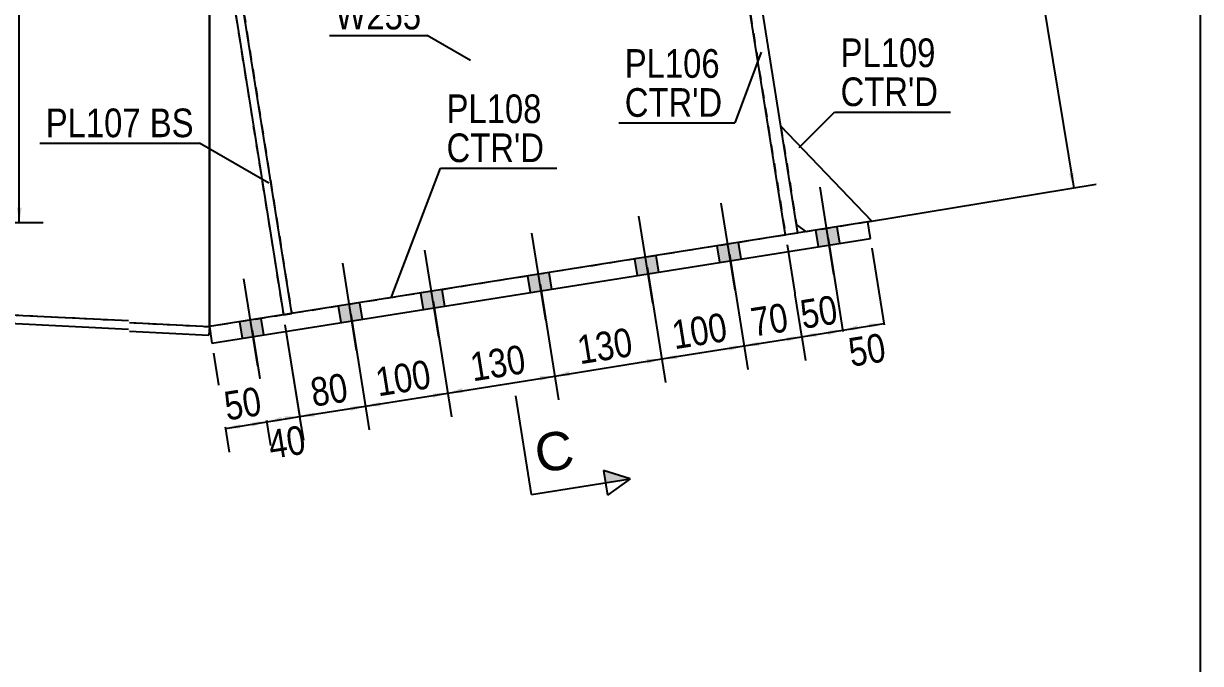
# Model space of a CAD drawing. Header units: millimetres. Extents: x -1031 to -628, y -184 to 93.
# Drawn here: x -746 to -628.3, y -67 to -3 of the extents above; entities that cross this region are included whole.
import ezdxf

# ---------------------------------------------------------------- set-up
doc = ezdxf.new("R2010")
doc.units = ezdxf.units.MM
doc.linetypes.add('DXK_LINE_DOT1', pattern=[1.8814, 0.9407, -0.9407])
doc.styles.add('Arial', font='ARIAL.TTF', dxfattribs={"height": 0.2})
doc.styles.add('Arial Narrow', font='ARIALN.TTF', dxfattribs={"height": 0.2})

# ---------------------------------------------------------------- blocks, each defined once
blk = doc.blocks.new('Unknown-624476958-1210')
at = {"color": 5, "linetype": 'Continuous'}
blk.add_line((-628.32, -183.58), (-628.32, 93.42), dxfattribs=at)
blk = doc.blocks.new('Part-624476958-1837 - 1694')
at = {"color": 2, "linetype": 'Continuous'}
for p, q in [((-789.6, -20.83), (-794.6, -20.83)), ((-794.6, -20.83), (-794.6, -21.67)), ((-784.48, -20.83), (-789.5, -20.83)), ((-784.48, -20.83), (-769.89, -21.56)), ((-794.6, -21.67), (-789.6, -21.67)), ((-789.5, -21.67), (-784.5, -21.67)), ((-784.5, -21.67), (-769.89, -22.4)), ((-769.79, -23.01), (-759.79, -23.51)), ((-769.79, -23.84), (-759.79, -24.34)), ((-759.69, -26.55), (-747.53, -27.15)), ((-759.69, -27.38), (-747.53, -27.99)), ((-747.43, -32.14), (-735.51, -32.73)), ((-735.41, -32.93), (-727.42, -33.33)), ((-747.43, -32.97), (-735.51, -33.57)), ((-735.41, -33.77), (-727.47, -34.17)), ((-727.42, -33.33), (-727.47, -34.17))]:
    blk.add_line(p, q, dxfattribs=at)
blk = doc.blocks.new('Part-624476958-1766 - 1694')
at = {"color": 2, "linetype": 'Continuous'}
for p, q in [((-784.48, 33.33), (-784.48, -20.83)), ((-727.42, 19.73), (-727.42, 33.33)), ((-727.42, 14.42), (-727.42, -33.33))]:
    blk.add_line(p, q, dxfattribs=at)
at = {"color": 7, "linetype": 'DXK_LINE_DOT1'}
for p, q in [((-769.89, 33.33), (-784.48, 33.33)), ((-759.79, 33.33), (-769.79, 33.33)), ((-747.53, 33.33), (-759.69, 33.33)), ((-735.51, 33.33), (-747.43, 33.33)), ((-727.42, 33.33), (-735.41, 33.33)), ((-727.42, 33.33), (-727.42, 14.42)), ((-784.48, -20.83), (-769.89, -21.56)), ((-769.79, -23.01), (-759.79, -23.51)), ((-759.69, -26.55), (-747.53, -27.15)), ((-747.43, -32.14), (-735.51, -32.73)), ((-735.41, -32.93), (-727.42, -33.33))]:
    blk.add_line(p, q, dxfattribs=at)
blk = doc.blocks.new('Part-624476958-1912 - 1694')
at = {"color": 2, "linetype": 'Continuous'}
for p, q in [((-678.93, 33.17), (-677.9, 33.33)), ((-669.81, -24.17), (-678.93, 33.17)), ((-668.58, -23.98), (-677.69, 33.33))]:
    blk.add_line(p, q, dxfattribs=at)
at = {"color": 7, "linetype": 'DXK_LINE_DOT1'}
for p, q in [((-677.9, 33.33), (-677.7, 33.37)), ((-677.7, 33.37), (-677.69, 33.33)), ((-668.58, -23.98), (-669.81, -24.17))]:
    blk.add_line(p, q, dxfattribs=at)
blk = doc.blocks.new('Part-624476958-1934 - 1694')
at = {"color": 2, "linetype": 'Continuous'}
for p, q in [((-729.59, 33.33), (-730.41, 33.2)), ((-730.41, 33.2), (-720.02, -32.16)), ((-719.19, -32.02), (-729.59, 33.33))]:
    blk.add_line(p, q, dxfattribs=at)
at = {"color": 7, "linetype": 'DXK_LINE_DOT1'}
blk.add_line((-720.02, -32.16), (-719.19, -32.02), dxfattribs=at)
blk = doc.blocks.new('Part-624476958-1956 - 1694')
at = {"color": 7, "linetype": 'DXK_LINE_DOT1'}
for p, q in [((-729.59, 33.33), (-730.41, 33.2)), ((-730.41, 33.2), (-720.02, -32.16)), ((-729.59, 33.33), (-719.19, -32.02))]:
    blk.add_line(p, q, dxfattribs=at)
blk = doc.blocks.new('Part-624476958-2014 - 1694')
at = {"color": 2, "linetype": 'Continuous'}
for p, q in [((-661.58, -22.86), (-727.42, -33.33)), ((-661.32, -24.51), (-661.58, -22.86)), ((-727.16, -34.98), (-661.32, -24.51)), ((-727.42, -33.33), (-727.16, -34.98))]:
    blk.add_line(p, q, dxfattribs=at)
blk = doc.blocks.new('Part-624476958-2043 - 1694')
at = {"color": 2, "linetype": 'Continuous'}
for p, q in [((-661.17, -22.8), (-670.28, -13.28)), ((-668.71, -23.15), (-667.76, -23.85)), ((-661.17, -22.8), (-661.58, -22.86))]:
    blk.add_line(p, q, dxfattribs=at)
at = {"color": 7, "linetype": 'DXK_LINE_DOT1'}
for p, q in [((-670.28, -13.28), (-668.71, -23.15)), ((-661.58, -22.86), (-667.76, -23.85))]:
    blk.add_line(p, q, dxfattribs=at)
blk = doc.blocks.new('Part-624476958-2370 - 1694')
at = {"color": 2, "linetype": 'Continuous'}
for p, q in [((-727.42, 33.33), (-727.42, 19.73)), ((-678.93, 33.17), (-678.96, 33.33)), ((-727.42, -33.33), (-727.42, 14.42))]:
    blk.add_line(p, q, dxfattribs=at)
at = {"color": 7, "linetype": 'DXK_LINE_DOT1'}
for p, q in [((-678.96, 33.33), (-727.42, 33.33)), ((-678.93, 33.17), (-669.81, -24.17)), ((-669.81, -24.17), (-719.19, -32.02)), ((-720.02, -32.16), (-727.42, -33.33))]:
    blk.add_line(p, q, dxfattribs=at)
blk = doc.blocks.new('Bolt-624476958-2375 - 1694')
at = {"linetype": 'Continuous'}
for points in [[(-664.63, -23.35), (-666.77, -23.69), (-666.51, -25.33), (-664.37, -24.99)], [(-664.63, -23.35), (-666.77, -23.69), (-666.51, -25.33), (-664.37, -24.99)], [(-674.51, -24.92), (-676.65, -25.26), (-676.38, -26.9), (-674.24, -26.56)], [(-674.51, -24.92), (-676.65, -25.26), (-676.38, -26.9), (-674.24, -26.56)], [(-682.74, -26.23), (-684.88, -26.57), (-684.61, -28.21), (-682.47, -27.87)], [(-682.74, -26.23), (-684.88, -26.57), (-684.61, -28.21), (-682.47, -27.87)], [(-693.43, -27.93), (-695.57, -28.27), (-695.31, -29.91), (-693.17, -29.57)], [(-693.43, -27.93), (-695.57, -28.27), (-695.31, -29.91), (-693.17, -29.57)], [(-704.13, -29.63), (-706.27, -29.97), (-706.01, -31.62), (-703.87, -31.28)], [(-704.13, -29.63), (-706.27, -29.97), (-706.01, -31.62), (-703.87, -31.28)], [(-712.36, -30.94), (-714.5, -31.28), (-714.24, -32.92), (-712.1, -32.58)], [(-712.36, -30.94), (-714.5, -31.28), (-714.24, -32.92), (-712.1, -32.58)], [(-722.24, -32.51), (-724.38, -32.85), (-724.12, -34.5), (-721.98, -34.15)], [(-722.24, -32.51), (-724.38, -32.85), (-724.12, -34.5), (-721.98, -34.15)]]:
    blk.add_hatch(color=3, dxfattribs=at).paths.add_polyline_path(points)
at = {"color": 3, "linetype": 'Continuous'}
for p, q in [((-664.97, -28.12), (-666.35, -19.4)), ((-664.97, -28.12), (-666.35, -19.4)), ((-674.84, -29.69), (-676.23, -20.97)), ((-674.84, -29.69), (-676.23, -20.97)), ((-683.07, -31), (-684.46, -22.28)), ((-683.07, -31), (-684.46, -22.28)), ((-664.37, -24.99), (-664.63, -23.35)), ((-664.37, -24.99), (-664.63, -23.35)), ((-693.77, -32.7), (-695.16, -23.98)), ((-693.77, -32.7), (-695.16, -23.98)), ((-666.51, -25.33), (-666.77, -23.69)), ((-666.51, -25.33), (-666.77, -23.69)), ((-704.47, -34.4), (-705.86, -25.68)), ((-704.47, -34.4), (-705.86, -25.68)), ((-676.38, -26.9), (-676.65, -25.26)), ((-676.38, -26.9), (-676.65, -25.26)), ((-674.24, -26.56), (-674.51, -24.92)), ((-674.24, -26.56), (-674.51, -24.92)), ((-712.7, -35.71), (-714.09, -26.99)), ((-712.7, -35.71), (-714.09, -26.99)), ((-684.61, -28.21), (-684.88, -26.57)), ((-684.61, -28.21), (-684.88, -26.57)), ((-682.47, -27.87), (-682.74, -26.23)), ((-682.47, -27.87), (-682.74, -26.23)), ((-693.17, -29.57), (-693.43, -27.93)), ((-693.17, -29.57), (-693.43, -27.93)), ((-722.58, -37.28), (-723.96, -28.56)), ((-722.58, -37.28), (-723.96, -28.56)), ((-695.31, -29.91), (-695.57, -28.27)), ((-695.31, -29.91), (-695.57, -28.27)), ((-706.01, -31.62), (-706.27, -29.97)), ((-706.01, -31.62), (-706.27, -29.97)), ((-703.87, -31.28), (-704.13, -29.63)), ((-703.87, -31.28), (-704.13, -29.63)), ((-714.24, -32.92), (-714.5, -31.28)), ((-714.24, -32.92), (-714.5, -31.28)), ((-712.1, -32.58), (-712.36, -30.94)), ((-712.1, -32.58), (-712.36, -30.94)), ((-724.12, -34.5), (-724.38, -32.85)), ((-724.12, -34.5), (-724.38, -32.85)), ((-721.98, -34.15), (-722.24, -32.51)), ((-721.98, -34.15), (-722.24, -32.51))]:
    blk.add_line(p, q, dxfattribs=at)
blk = doc.blocks.new('StraightDimension-624476958-2924 - 1694')
at = {"linetype": 'Continuous'}
for points in [[(-666.68, -34.35), (-668.2, -34.34), (-666.76, -33.86)], [(-665.6, -33.67), (-664.08, -33.69), (-665.52, -34.17)]]:
    blk.add_hatch(color=7, dxfattribs=at).paths.add_polyline_path(points)
at = {"color": 7, "linetype": 'Continuous'}
for p, q in [((-665.54, -24.51), (-663.71, -36.06)), ((-669.66, -25.16), (-667.82, -36.71)), ((-668.2, -34.34), (-664.08, -33.69))]:
    blk.add_line(p, q, dxfattribs=at)
at = {"color": 0}
blk.add_wipeout([(-663.77, -33.48), (-664.43, -29.33), (-669.22, -30.1), (-668.56, -34.25)], dxfattribs=at)
at = {"color": 3, "style": 'Arial Narrow'}
blk.add_text('50', height=2.863, rotation=9.0355, dxfattribs=at).set_placement((-668.06, -33.56))
blk = doc.blocks.new('StraightDimension-624476958-2960 - 1694')
at = {"linetype": 'Continuous'}
for points in [[(-683.71, -36.55), (-682.19, -36.56), (-683.63, -37.05)], [(-691.37, -38.28), (-692.89, -38.27), (-691.45, -37.78)]]:
    blk.add_hatch(color=7, dxfattribs=at).paths.add_polyline_path(points)
at = {"color": 7, "linetype": 'Continuous'}
for p, q in [((-683.65, -27.38), (-681.81, -38.93)), ((-694.35, -29.09), (-692.51, -40.64)), ((-692.89, -38.27), (-682.19, -36.56))]:
    blk.add_line(p, q, dxfattribs=at)
at = {"color": 0}
blk.add_wipeout([(-684.26, -36.74), (-684.92, -32.59), (-691.52, -33.64), (-690.86, -37.79)], dxfattribs=at)
at = {"color": 3, "style": 'Arial Narrow'}
blk.add_text('130', height=2.863, rotation=9.0355, dxfattribs=at).set_placement((-690.36, -37.1))
blk = doc.blocks.new('StraightDimension-624476958-2766 - 1694')
at = {"linetype": 'Continuous'}
for points in [[(-746.68, 31.83), (-746.43, 33.33), (-746.18, 31.83)], [(-746.18, -21.42), (-746.43, -22.92), (-746.68, -21.42)]]:
    blk.add_hatch(color=7, dxfattribs=at).paths.add_polyline_path(points)
at = {"color": 7, "linetype": 'Continuous'}
for p, q in [((-749.35, 33.33), (-744.03, 33.33)), ((-746.43, -22.92), (-746.43, 33.33)), ((-750.67, -22.92), (-744.03, -22.92))]:
    blk.add_line(p, q, dxfattribs=at)
at = {"color": 0}
blk.add_wipeout([(-746.58, 8.55), (-750.78, 8.55), (-750.78, 1.87), (-746.58, 1.87)], dxfattribs=at)
at = {"color": 3, "style": 'Arial Narrow'}
blk.add_text('675', height=2.863, rotation=90.0002, dxfattribs=at).set_placement((-747.18, 2.47))
blk = doc.blocks.new('StraightDimension-624476958-2883 - 1694')
at = {"linetype": 'Continuous'}
for points in [[(-720.17, -42.86), (-721.69, -42.85), (-720.25, -42.36)], [(-719.92, -42.31), (-718.4, -42.32), (-719.84, -42.8)]]:
    blk.add_hatch(color=7, dxfattribs=at).paths.add_polyline_path(points)
at = {"color": 7, "linetype": 'Continuous'}
for p, q in [((-723.15, -33.67), (-721.34, -45.07)), ((-719.86, -33.14), (-718.05, -44.54)), ((-721.69, -42.85), (-718.4, -42.32))]:
    blk.add_line(p, q, dxfattribs=at)
at = {"color": 0}
blk.add_wipeout([(-716.97, -46.5), (-717.62, -42.35), (-722.42, -43.11), (-721.76, -47.26)], dxfattribs=at)
at = {"color": 3, "style": 'Arial Narrow'}
blk.add_text('40', height=2.863, rotation=9.0355, dxfattribs=at).set_placement((-721.26, -46.57))
blk = doc.blocks.new('StraightDimension-624476958-2901 - 1694')
at = {"linetype": 'Continuous'}
for points in [[(-724.29, -43.51), (-725.81, -43.5), (-724.37, -43.02)], [(-723.21, -42.83), (-721.69, -42.85), (-723.13, -43.33)]]:
    blk.add_hatch(color=7, dxfattribs=at).paths.add_polyline_path(points)
at = {"color": 7, "linetype": 'Continuous'}
for p, q in [((-723.15, -33.67), (-721.32, -45.22)), ((-727.01, -35.97), (-725.43, -45.87)), ((-725.81, -43.5), (-721.69, -42.85))]:
    blk.add_line(p, q, dxfattribs=at)
at = {"color": 0}
blk.add_wipeout([(-721.38, -42.64), (-722.03, -38.5), (-726.83, -39.26), (-726.17, -43.41)], dxfattribs=at)
at = {"color": 3, "style": 'Arial Narrow'}
blk.add_text('50', height=2.863, rotation=9.0355, dxfattribs=at).set_placement((-725.67, -42.72))
blk = doc.blocks.new('StraightDimension-624476958-2914 - 1694')
at = {"linetype": 'Continuous'}
for points in [[(-675.48, -35.24), (-673.96, -35.26), (-675.4, -35.74)], [(-680.67, -36.58), (-682.19, -36.56), (-680.75, -36.08)]]:
    blk.add_hatch(color=7, dxfattribs=at).paths.add_polyline_path(points)
at = {"color": 7, "linetype": 'Continuous'}
for p, q in [((-675.42, -26.08), (-673.58, -37.63)), ((-683.65, -27.38), (-681.81, -38.93)), ((-682.19, -36.56), (-673.96, -35.26))]:
    blk.add_line(p, q, dxfattribs=at)
at = {"color": 0}
blk.add_wipeout([(-674.8, -35.24), (-675.46, -31.09), (-682.06, -32.14), (-681.4, -36.29)], dxfattribs=at)
at = {"color": 3, "style": 'Arial Narrow'}
blk.add_text('100', height=2.863, rotation=9.0355, dxfattribs=at).set_placement((-680.9, -35.6))
blk = doc.blocks.new('StraightDimension-624476958-2920 - 1694')
at = {"linetype": 'Continuous'}
for points in [[(-672.44, -35.27), (-673.96, -35.26), (-672.52, -34.77)], [(-669.72, -34.33), (-668.2, -34.34), (-669.64, -34.82)]]:
    blk.add_hatch(color=7, dxfattribs=at).paths.add_polyline_path(points)
at = {"color": 7, "linetype": 'Continuous'}
for p, q in [((-669.66, -25.16), (-667.82, -36.71)), ((-675.42, -26.08), (-673.58, -37.63)), ((-673.96, -35.26), (-668.2, -34.34))]:
    blk.add_line(p, q, dxfattribs=at)
at = {"color": 0}
blk.add_wipeout([(-668.7, -34.27), (-669.36, -30.12), (-674.16, -30.88), (-673.5, -35.03)], dxfattribs=at)
at = {"color": 3, "style": 'Arial Narrow'}
blk.add_text('70', height=2.863, rotation=9.0355, dxfattribs=at).set_placement((-673, -34.34))
blk = doc.blocks.new('StraightDimension-624476958-2938 - 1694')
at = {"linetype": 'Continuous'}
for points in [[(-662.56, -33.7), (-664.08, -33.69), (-662.64, -33.2)], [(-661.49, -33.02), (-659.97, -33.03), (-661.41, -33.51)]]:
    blk.add_hatch(color=7, dxfattribs=at).paths.add_polyline_path(points)
at = {"color": 7, "linetype": 'Continuous'}
for p, q in [((-665.54, -24.51), (-663.73, -35.91)), ((-661.17, -25.5), (-659.61, -35.25)), ((-664.08, -33.69), (-659.97, -33.03))]:
    blk.add_line(p, q, dxfattribs=at)
at = {"color": 0}
blk.add_wipeout([(-658.94, -37.27), (-659.6, -33.12), (-664.4, -33.89), (-663.74, -38.04)], dxfattribs=at)
at = {"color": 3, "style": 'Arial Narrow'}
blk.add_text('50', height=2.863, rotation=9.0355, dxfattribs=at).set_placement((-663.24, -37.35))
blk = doc.blocks.new('StraightDimension-624476958-2951 - 1694')
at = {"linetype": 'Continuous'}
for points in [[(-694.41, -38.25), (-692.89, -38.27), (-694.33, -38.75)], [(-702.07, -39.98), (-703.59, -39.97), (-702.14, -39.48)]]:
    blk.add_hatch(color=7, dxfattribs=at).paths.add_polyline_path(points)
at = {"color": 7, "linetype": 'Continuous'}
for p, q in [((-694.35, -29.09), (-692.51, -40.64)), ((-705.05, -30.79), (-703.21, -42.34)), ((-703.59, -39.97), (-692.89, -38.27))]:
    blk.add_line(p, q, dxfattribs=at)
at = {"color": 0}
blk.add_wipeout([(-694.96, -38.44), (-695.62, -34.3), (-702.22, -35.35), (-701.56, -39.49)], dxfattribs=at)
at = {"color": 3, "style": 'Arial Narrow'}
blk.add_text('130', height=2.863, rotation=9.0355, dxfattribs=at).set_placement((-701.06, -38.81))
blk = doc.blocks.new('StraightDimension-624476958-2969 - 1694')
at = {"linetype": 'Continuous'}
for points in [[(-716.88, -42.33), (-718.4, -42.32), (-716.96, -41.84)], [(-713.34, -41.26), (-711.82, -41.28), (-713.26, -41.76)]]:
    blk.add_hatch(color=7, dxfattribs=at).paths.add_polyline_path(points)
at = {"color": 7, "linetype": 'Continuous'}
for p, q in [((-713.28, -32.1), (-711.44, -43.65)), ((-719.86, -33.14), (-718.02, -44.69)), ((-718.4, -42.32), (-711.82, -41.28))]:
    blk.add_line(p, q, dxfattribs=at)
at = {"color": 0}
blk.add_wipeout([(-712.73, -41.27), (-713.39, -37.12), (-718.19, -37.88), (-717.53, -42.03)], dxfattribs=at)
at = {"color": 3, "style": 'Arial Narrow'}
blk.add_text('80', height=2.863, rotation=9.0355, dxfattribs=at).set_placement((-717.03, -41.35))
blk = doc.blocks.new('StraightDimension-624476958-2982 - 1694')
at = {"linetype": 'Continuous'}
for points in [[(-705.11, -39.96), (-703.59, -39.97), (-705.03, -40.45)], [(-710.3, -41.29), (-711.82, -41.28), (-710.37, -40.79)]]:
    blk.add_hatch(color=7, dxfattribs=at).paths.add_polyline_path(points)
at = {"color": 7, "linetype": 'Continuous'}
for p, q in [((-705.05, -30.79), (-703.21, -42.34)), ((-713.28, -32.1), (-711.44, -43.65)), ((-711.82, -41.28), (-703.59, -39.97))]:
    blk.add_line(p, q, dxfattribs=at)
at = {"color": 0}
blk.add_wipeout([(-704.42, -39.95), (-705.08, -35.8), (-711.69, -36.85), (-711.03, -41)], dxfattribs=at)
at = {"color": 3, "style": 'Arial Narrow'}
blk.add_text('100', height=2.863, rotation=9.0355, dxfattribs=at).set_placement((-710.53, -40.31))
blk = doc.blocks.new('StraightDimension-624476958-9447 - 1694')
at = {"linetype": 'Continuous'}
for points in [[(-648.49, 24.6), (-648.48, 26.12), (-647.99, 24.68)], [(-640.98, -17.94), (-640.98, -19.47), (-641.47, -18.03)]]:
    blk.add_hatch(color=7, dxfattribs=at).paths.add_polyline_path(points)
at = {"color": 7, "linetype": 'Continuous'}
for p, q in [((-655.9, 24.9), (-646.26, 26.49)), ((-648.48, 26.12), (-640.98, -19.47)), ((-661.62, -22.86), (-638.76, -19.1))]:
    blk.add_line(p, q, dxfattribs=at)
at = {"color": 0}
blk.add_wipeout([(-644.04, 0.05), (-639.9, 0.74), (-640.98, 7.33), (-645.13, 6.65)], dxfattribs=at)
at = {"color": 3, "style": 'Arial Narrow'}
blk.add_text('554', height=2.863, rotation=-80.6495, dxfattribs=at).set_placement((-644.44, 6.16))
blk = doc.blocks.new('StraightDimension-624476958-11273 - 1694')
at = {"linetype": 'Continuous'}
blk.add_hatch(color=7, dxfattribs=at).paths.add_polyline_path([(-728.92, 68.07), (-727.42, 67.82), (-728.92, 67.57)])
at = {"color": 7, "linetype": 'Continuous'}
for p, q in [((-727.42, -32.33), (-727.42, 72.32)), ((-739.31, 67.82), (-727.42, 67.82))]:
    blk.add_line(p, q, dxfattribs=at)
at = {"color": 0}
blk.add_wipeout([(-728.2, 68.72), (-728.2, 72.92), (-738.54, 72.92), (-738.54, 68.72)], dxfattribs=at)
at = {"color": 3, "style": 'Arial Narrow'}
blk.add_text('11980', height=2.863, dxfattribs=at).set_placement((-737.94, 69.32))
blk = doc.blocks.new('Mark-624476958-1908 - 1694')
at = {"color": 7, "linetype": 'Continuous'}
for p in [(-672.25, -5.9), (-686.48, -12.95)]:
    blk.add_line(p, (-674.88, -12.95), dxfattribs=at)
at = {"color": 0}
for points in [[(-676.38, -8.45), (-676.38, -5.45), (-685.88, -5.45), (-685.88, -8.45)], [(-676.12, -12.35), (-676.12, -9.35), (-685.88, -9.35), (-685.88, -12.35)]]:
    blk.add_wipeout(points, dxfattribs=at)
for points in [[(-676.38, -8.45), (-676.38, -5.45), (-685.88, -5.45), (-685.88, -8.45)], [(-676.12, -12.35), (-676.12, -9.35), (-685.88, -9.35), (-685.88, -12.35)]]:
    blk.add_wipeout(points, dxfattribs=at)
at = {"color": 3, "style": 'Arial Narrow'}
blk.add_text('PL106', height=2.863, dxfattribs=at).set_placement((-685.88, -8.45))
at = {"color": 1, "style": 'Arial Narrow'}
blk.add_text("CTR'D", height=2.863, dxfattribs=at).set_placement((-685.88, -12.35))
blk = doc.blocks.new('Mark-624476958-2010 - 1694')
at = {"color": 7, "linetype": 'Continuous'}
for p, q in [((-709.24, -30.44), (-704.3, -17.48)), ((-704.3, -17.48), (-692.69, -17.48))]:
    blk.add_line(p, q, dxfattribs=at)
at = {"color": 0}
for points in [[(-694.19, -12.98), (-694.19, -9.98), (-703.7, -9.98), (-703.7, -12.98)], [(-693.94, -16.88), (-693.94, -13.88), (-703.7, -13.88), (-703.7, -16.88)]]:
    blk.add_wipeout(points, dxfattribs=at)
for points in [[(-694.19, -12.98), (-694.19, -9.98), (-703.7, -9.98), (-703.7, -12.98)], [(-693.94, -16.88), (-693.94, -13.88), (-703.7, -13.88), (-703.7, -16.88)]]:
    blk.add_wipeout(points, dxfattribs=at)
at = {"color": 3, "style": 'Arial Narrow'}
blk.add_text('PL108', height=2.863, dxfattribs=at).set_placement((-703.7, -12.98))
at = {"color": 1, "style": 'Arial Narrow'}
blk.add_text("CTR'D", height=2.863, dxfattribs=at).set_placement((-703.7, -16.88))
blk = doc.blocks.new('Mark-624476958-2039 - 1694')
at = {"color": 7, "linetype": 'Continuous'}
for p, q in [((-668.44, -15.42), (-664.9, -11.88)), ((-664.9, -11.88), (-653.3, -11.88))]:
    blk.add_line(p, q, dxfattribs=at)
at = {"color": 0}
for points in [[(-654.8, -7.38), (-654.8, -4.38), (-664.3, -4.38), (-664.3, -7.38)], [(-654.54, -11.28), (-654.54, -8.28), (-664.3, -8.28), (-664.3, -11.28)]]:
    blk.add_wipeout(points, dxfattribs=at)
for points in [[(-654.8, -7.38), (-654.8, -4.38), (-664.3, -4.38), (-664.3, -7.38)], [(-654.54, -11.28), (-654.54, -8.28), (-664.3, -8.28), (-664.3, -11.28)]]:
    blk.add_wipeout(points, dxfattribs=at)
at = {"color": 3, "style": 'Arial Narrow'}
blk.add_text('PL109', height=2.863, dxfattribs=at).set_placement((-664.3, -7.38))
at = {"color": 1, "style": 'Arial Narrow'}
blk.add_text("CTR'D", height=2.863, dxfattribs=at).set_placement((-664.3, -11.28))
blk = doc.blocks.new('Mark-624476958-2366 - 1694')
at = {"color": 7, "linetype": 'Continuous'}
for p in [(-715.42, -4.21), (-701.31, -6.71)]:
    blk.add_line(p, (-705.64, -4.21), dxfattribs=at)
at = {"color": 0}
blk.add_wipeout([(-706.24, -3.61), (-706.24, -0.61), (-714.82, -0.61), (-714.82, -3.61)], dxfattribs=at)
blk.add_wipeout([(-706.24, -3.61), (-706.24, -0.61), (-714.82, -0.61), (-714.82, -3.61)], dxfattribs=at)
at = {"color": 3, "style": 'Arial Narrow'}
blk.add_text('W255', height=2.863, dxfattribs=at).set_placement((-714.82, -3.61))
blk = doc.blocks.new('MarkSet-624476958-3275 - 1694')
at = {"color": 7, "linetype": 'Continuous'}
for p in [(-744.38, -14.99), (-721.47, -18.99)]:
    blk.add_line(p, (-728.4, -14.99), dxfattribs=at)
at = {"color": 0}
for points in [[(-734.28, -14.39), (-734.28, -11.39), (-743.78, -11.39), (-743.78, -14.39)], [(-729, -14.39), (-729, -11.39), (-733.38, -11.39), (-733.38, -14.39)]]:
    blk.add_wipeout(points, dxfattribs=at)
for points in [[(-734.28, -14.39), (-734.28, -11.39), (-743.78, -11.39), (-743.78, -14.39)], [(-729, -14.39), (-729, -11.39), (-733.38, -11.39), (-733.38, -14.39)]]:
    blk.add_wipeout(points, dxfattribs=at)
at = {"color": 3, "style": 'Arial Narrow'}
for s, p in [('PL107', (-743.78, -14.39)), ('BS', (-733.38, -14.39))]:
    blk.add_text(s, height=2.863, dxfattribs=at).set_placement(p)
blk = doc.blocks.new('SectionMark-624476958-3178 - 1694')
at = {"linetype": 'Continuous'}
for points in [[(-704.57, 56.41), (-704.76, 57.64), (-702.29, 58.03)], [(-687.81, -48.94), (-688.01, -47.71), (-685.35, -48.55)]]:
    blk.add_hatch(color=30, dxfattribs=at).paths.add_polyline_path(points)
at = {"color": 30, "linetype": 'Continuous'}
for p, q in [((-704.57, 56.41), (-704.96, 58.88)), ((-704.96, 58.88), (-702.29, 58.03)), ((-712.17, 56.46), (-702.29, 58.03)), ((-702.29, 58.03), (-704.57, 56.41)), ((-685.35, -48.55), (-688.01, -47.71)), ((-688.01, -47.71), (-687.62, -50.18)), ((-685.35, -48.55), (-687.62, -50.18))]:
    blk.add_line(p, q, dxfattribs=at)
at = {"color": 0, "linetype": 'Continuous'}
for points in [[(-706.44, 51.3), (-707.06, 55.25), (-710.87, 54.64), (-710.24, 50.69)], [(-690.74, -47.39), (-691.37, -43.43), (-695.18, -44.04), (-694.55, -47.99)]]:
    blk.add_wipeout(points, dxfattribs=at)
at = {"color": 30, "linetype": 'Continuous'}
for p, q in [((-712.17, 56.46), (-710.6, 46.59)), ((-695.22, -50.12), (-696.79, -40.25)), ((-695.22, -50.12), (-685.35, -48.55))]:
    blk.add_line(p, q, dxfattribs=at)
at = {"color": 96, "linetype": 'Continuous', "style": 'Arial'}
for p in [(-710.24, 50.69), (-694.55, -47.99)]:
    blk.add_text('C', height=3.82, rotation=9.0355, dxfattribs=at).set_placement(p)

msp = doc.modelspace()

# ---------------------------------------------------------------- block references
for name in ['Unknown-624476958-1210', 'Part-624476958-1766 - 1694', 'Part-624476958-1934 - 1694', 'Part-624476958-1956 - 1694', 'Part-624476958-2370 - 1694', 'Part-624476958-1912 - 1694', 'Part-624476958-2043 - 1694', 'Bolt-624476958-2375 - 1694', 'Part-624476958-1837 - 1694', 'Part-624476958-2014 - 1694']:
    msp.add_blockref(name, (0, 0))

# ---------------------------------------------------------------- next in the draw order: block references
for name in ['StraightDimension-624476958-11273 - 1694', 'StraightDimension-624476958-2766 - 1694', 'StraightDimension-624476958-9447 - 1694', 'Mark-624476958-2366 - 1694', 'Mark-624476958-1908 - 1694', 'StraightDimension-624476958-2924 - 1694', 'StraightDimension-624476958-2960 - 1694', 'StraightDimension-624476958-2883 - 1694']:
    msp.add_blockref(name, (0, 0))

# ---------------------------------------------------------------- next in the draw order: block references
for name in ['Mark-624476958-2039 - 1694', 'MarkSet-624476958-3275 - 1694', 'StraightDimension-624476958-2938 - 1694', 'StraightDimension-624476958-2914 - 1694', 'StraightDimension-624476958-2951 - 1694', 'StraightDimension-624476958-2969 - 1694', 'StraightDimension-624476958-2901 - 1694']:
    msp.add_blockref(name, (0, 0))

# ---------------------------------------------------------------- next in the draw order: block references
for name in ['StraightDimension-624476958-2920 - 1694', 'StraightDimension-624476958-2982 - 1694']:
    msp.add_blockref(name, (0, 0))

# ---------------------------------------------------------------- next in the draw order: block references
msp.add_blockref('Mark-624476958-2010 - 1694', (0, 0))

# ---------------------------------------------------------------- next in the draw order: block references
msp.add_blockref('SectionMark-624476958-3178 - 1694', (0, 0))

doc.saveas('drawing.dxf')
